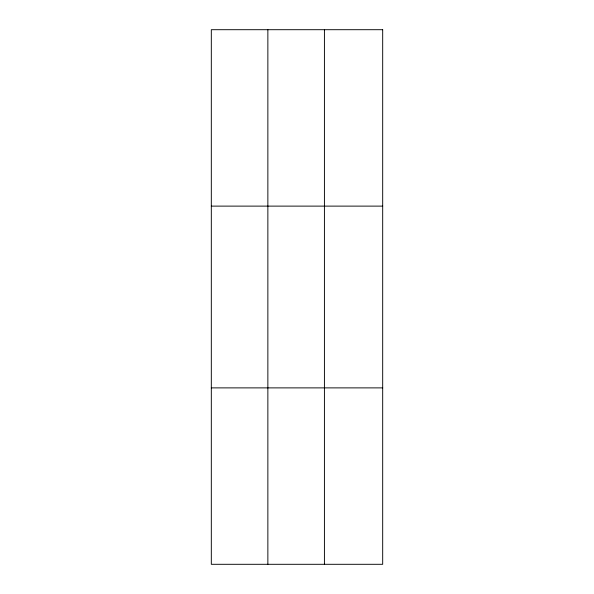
<?xml version="1.0" encoding="UTF-8"?>
<svg xmlns="http://www.w3.org/2000/svg" width="594" height="594" viewBox="0 0 594 594"><rect width="100%" height="100%" fill="white"/><g stroke="black" fill="none" stroke-linecap="round" stroke-linejoin="round"><path stroke-width="0.89" d="M267.864 564.3L267.864 29.7M324.421 564.3L324.421 29.7M211.316 206.118L382.685 206.118M211.316 387.882L382.685 387.882M382.685 29.7L382.685 564.3L211.316 564.3L211.316 29.7L382.685 29.7"/></g></svg>
